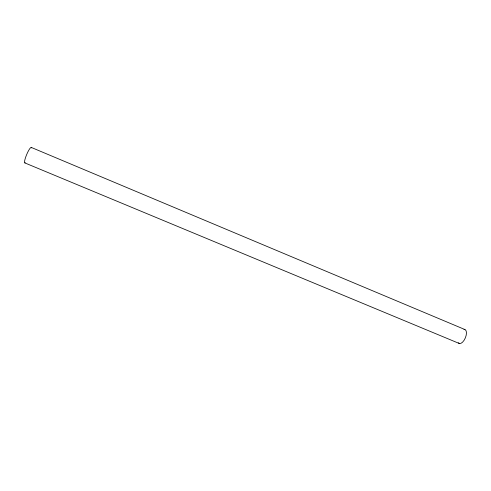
<?xml version="1.0" encoding="UTF-8"?>
<svg xmlns="http://www.w3.org/2000/svg" width="491" height="491" viewBox="0 0 491 491"><rect width="100%" height="100%" fill="white"/><g stroke="black" fill="none" stroke-linecap="round" stroke-linejoin="round"><path stroke-width="0.74" d="M24.826 162.908L459.165 343.43M31.289 147.435L464.952 329.559M464.001 329.467A7.512 3.541 -67.3 0 1 465.364 337.863A7.512 3.541 -67.3 0 1 458.428 342.822M25.299 162.773A8.384 1.491 -67.3 0 1 26.667 154.579A8.384 1.491 -67.3 0 1 31.528 147.877"/></g></svg>
